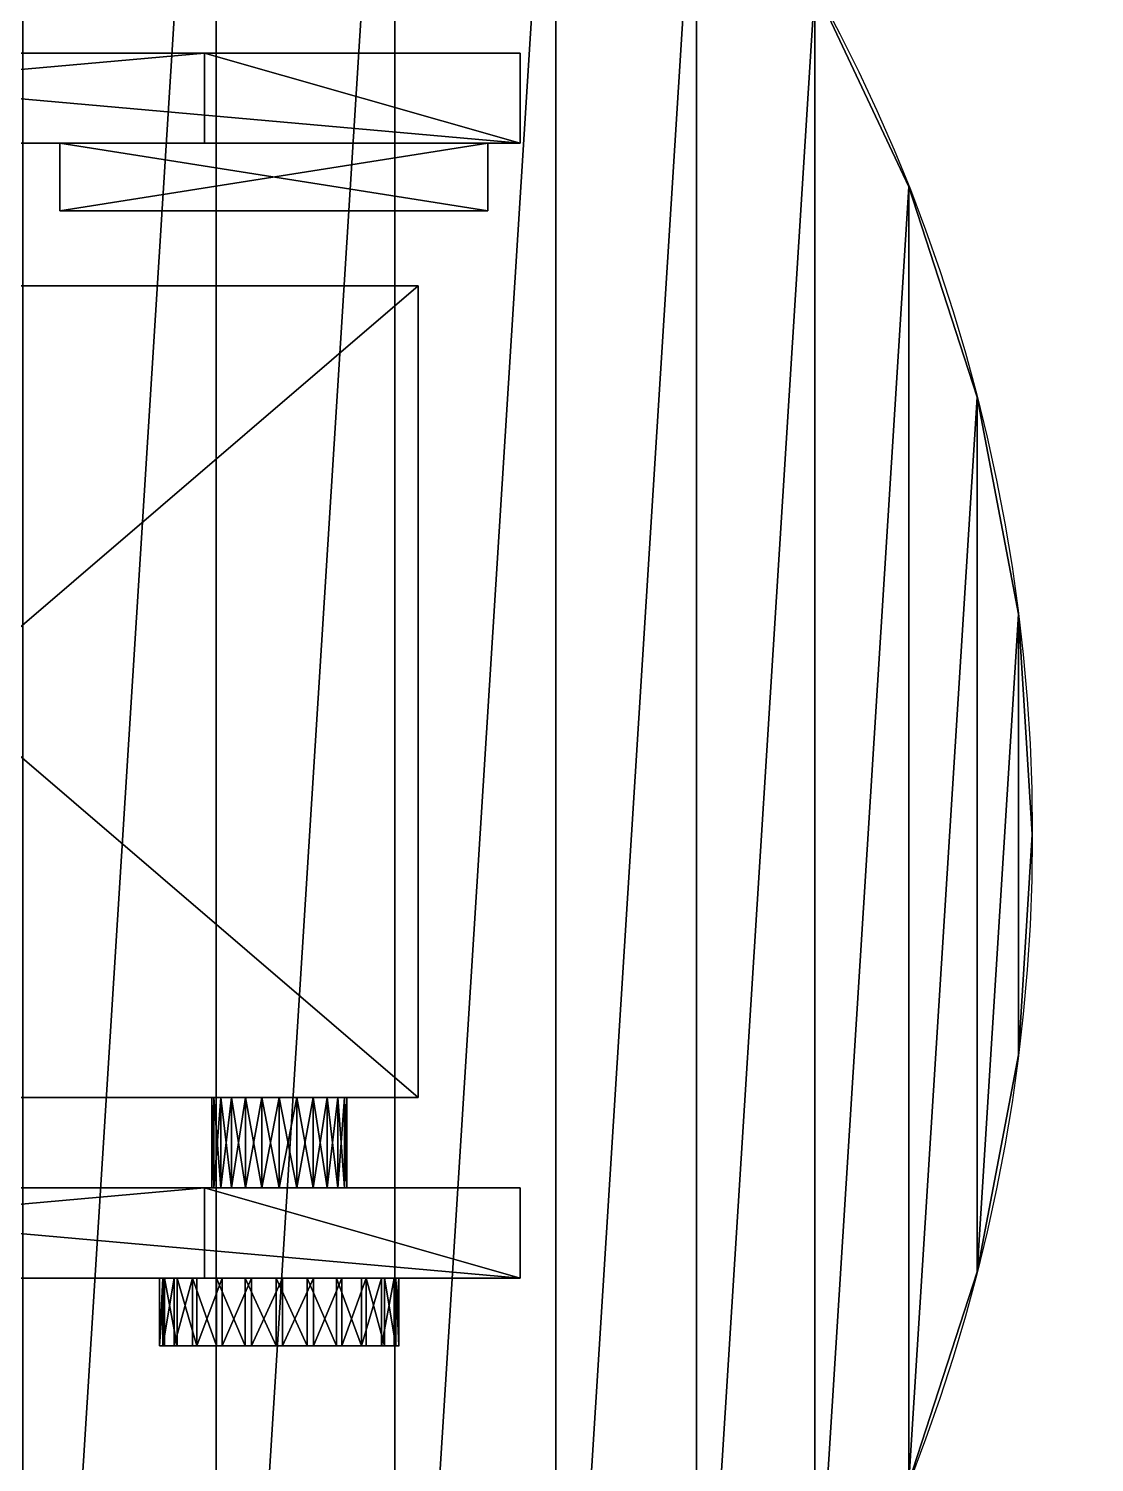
# Model space of a CAD drawing. Extents: x -501 to 185, y -140 to 506.
# Drawn here: x -231.7 to -184.4, y 54.1 to 117.7 of the extents above; entities that cross this region are included whole.
import ezdxf

# ---------------------------------------------------------------- set-up
doc = ezdxf.new("R2010")
doc.units = 0
doc.layers.get('0').update_dxf_attribs({"color": 13, "linetype": 'CONTINUOUS'})

# ---------------------------------------------------------------- blocks, each defined once
blk = doc.blocks.new('GROUP_15')
mesh = blk.add_polyface()
corners = [(395, 0, 5), (0, 289, 5), (0, 0, 5), (395, 289, 5)]
mesh.append_faces([[corners[k] for k in face] for face in [(0, 1, 2), (1, 0, 3)]], dxfattribs={"vtx0": -1})
mesh = blk.add_polyface()
corners = [(395, 289), (0, 0), (0, 289), (395, 0)]
mesh.append_faces([[corners[k] for k in face] for face in [(0, 1, 2), (1, 0, 3)]], dxfattribs={"vtx0": -1})
blk = doc.blocks.new('GROUP_17')
for p, q in [((150.523, 106.56), (150.523, 106.56, 2)), ((153.549, 97.244), (153.549, 97.244, 2)), ((155.385, 87.622), (155.385, 87.622, 2)), ((156, 77.846), (156, 77.846, 2)), ((155.385, 68.07), (155.385, 68.07, 2)), ((153.549, 58.448), (153.549, 58.448, 2))]:
    blk.add_line(p, q)
for centre in [(78, 77.846), (78, 77.846, 2)]:
    blk.add_circle(centre, 78)
mesh = blk.add_polyface()
corners = [(0.615, 68.07, 2), (0.615, 87.622, 2), (0, 77.846, 2), (2.451, 97.244, 2), (2.451, 58.448, 2), (5.477, 106.56, 2), (5.477, 49.132, 2), (9.648, 115.423, 2), (9.648, 40.269, 2), (14.897, 123.693, 2), (14.897, 31.999, 2), (21.14, 131.241, 2), (21.14, 24.451, 2), (28.281, 137.946, 2), (28.281, 17.746, 2), (36.206, 143.704, 2), (36.206, 11.989, 2), (44.789, 148.423, 2), (44.789, 7.27, 2), (53.897, 152.028, 2), (53.897, 3.664, 2), (63.384, 154.464, 2), (63.384, 1.228, 2), (73.102, 155.692, 2), (73.102, 0, 2), (82.898, 155.692, 2), (82.898, 0, 2), (92.616, 154.464, 2), (92.616, 1.228, 2), (102.103, 152.028, 2), (102.103, 3.664, 2), (111.211, 148.423, 2), (111.211, 7.27, 2), (119.794, 143.704, 2), (119.794, 11.989, 2), (127.719, 137.946, 2), (127.719, 17.746, 2), (134.86, 131.241, 2), (134.86, 24.451, 2), (141.103, 123.693, 2), (141.103, 31.999, 2), (146.352, 115.423, 2), (146.352, 40.269, 2), (150.523, 106.56, 2), (150.523, 49.132, 2), (153.549, 97.244, 2), (153.549, 58.448, 2), (155.385, 87.622, 2), (155.385, 68.07, 2), (156, 77.846, 2)]
mesh.append_faces([[corners[k] for k in face] for face in [(0, 1, 2), (47, 48, 49)]], dxfattribs={"vtx0": -1})
mesh.append_faces([[corners[k] for k in face] for face in [(1, 0, 3), (3, 4, 5), (5, 6, 7), (7, 8, 9), (9, 10, 11), (11, 12, 13), (13, 14, 15), (15, 16, 17), (17, 18, 19), (19, 20, 21), (21, 22, 23), (23, 24, 25), (25, 26, 27), (27, 28, 29), (29, 30, 31), (31, 32, 33), (33, 34, 35), (35, 36, 37), (37, 38, 39), (39, 40, 41), (41, 42, 43), (43, 44, 45), (45, 46, 47)]], dxfattribs={"vtx0": -1, "vtx1": -1})
mesh.append_faces([[corners[k] for k in face] for face in [(3, 0, 4), (5, 4, 6), (7, 6, 8), (9, 8, 10), (11, 10, 12), (13, 12, 14), (15, 14, 16), (17, 16, 18), (19, 18, 20), (21, 20, 22), (23, 22, 24), (25, 24, 26), (27, 26, 28), (29, 28, 30), (31, 30, 32), (33, 32, 34), (35, 34, 36), (37, 36, 38), (39, 38, 40), (41, 40, 42), (43, 42, 44), (45, 44, 46), (47, 46, 48)]], dxfattribs={"vtx0": -1, "vtx2": -1})
mesh = blk.add_polyface()
corners = [(0.615, 87.622), (0.615, 68.07), (0, 77.846), (2.451, 97.244), (2.451, 58.448), (5.477, 106.56), (5.477, 49.132), (9.648, 115.423), (9.648, 40.269), (14.897, 123.693), (14.897, 31.999), (21.14, 131.241), (21.14, 24.451), (28.281, 137.946), (28.281, 17.746), (36.206, 143.704), (36.206, 11.989), (44.789, 148.423), (44.789, 7.27), (53.897, 152.028), (53.897, 3.664), (63.384, 154.464), (63.384, 1.228), (73.102, 155.692), (73.102, 0), (82.898, 155.692), (82.898, 0), (92.616, 154.464), (92.616, 1.228), (102.103, 152.028), (102.103, 3.664), (111.211, 148.423), (111.211, 7.27), (119.794, 143.704), (119.794, 11.989), (127.719, 137.946), (127.719, 17.746), (134.86, 131.241), (134.86, 24.451), (141.103, 123.693), (141.103, 31.999), (146.352, 115.423), (146.352, 40.269), (150.523, 106.56), (150.523, 49.132), (153.549, 97.244), (153.549, 58.448), (155.385, 87.622), (155.385, 68.07), (156, 77.846)]
mesh.append_faces([[corners[k] for k in face] for face in [(0, 1, 2), (48, 47, 49)]], dxfattribs={"vtx0": -1})
mesh.append_faces([[corners[k] for k in face] for face in [(1, 3, 4), (4, 5, 6), (6, 7, 8), (8, 9, 10), (10, 11, 12), (12, 13, 14), (14, 15, 16), (16, 17, 18), (18, 19, 20), (20, 21, 22), (22, 23, 24), (24, 25, 26), (26, 27, 28), (28, 29, 30), (30, 31, 32), (32, 33, 34), (34, 35, 36), (36, 37, 38), (38, 39, 40), (40, 41, 42), (42, 43, 44), (44, 45, 46), (46, 47, 48)]], dxfattribs={"vtx0": -1, "vtx1": -1})
mesh.append_faces([[corners[k] for k in face] for face in [(1, 0, 3), (4, 3, 5), (6, 5, 7), (8, 7, 9), (10, 9, 11), (12, 11, 13), (14, 13, 15), (16, 15, 17), (18, 17, 19), (20, 19, 21), (22, 21, 23), (24, 23, 25), (26, 25, 27), (28, 27, 29), (30, 29, 31), (32, 31, 33), (34, 33, 35), (36, 35, 37), (38, 37, 39), (40, 39, 41), (42, 41, 43), (44, 43, 45), (46, 45, 47)]], dxfattribs={"vtx0": -1, "vtx2": -1})
mesh = blk.add_polyface()
corners = [(146.352, 115.423), (150.523, 106.56, 2), (150.523, 106.56), (146.352, 115.423, 2)]
mesh.append_faces([[corners[k] for k in face] for face in [(0, 1, 2), (1, 0, 3)]], dxfattribs={"vtx0": -1})
mesh = blk.add_polyface()
corners = [(150.523, 106.56), (153.549, 97.244, 2), (153.549, 97.244), (150.523, 106.56, 2)]
mesh.append_faces([[corners[k] for k in face] for face in [(0, 1, 2), (1, 0, 3)]], dxfattribs={"vtx0": -1})
mesh = blk.add_polyface()
corners = [(153.549, 97.244), (155.385, 87.622, 2), (155.385, 87.622), (153.549, 97.244, 2)]
mesh.append_faces([[corners[k] for k in face] for face in [(0, 1, 2), (1, 0, 3)]], dxfattribs={"vtx0": -1})
mesh = blk.add_polyface()
corners = [(155.385, 87.622), (156, 77.846, 2), (156, 77.846), (155.385, 87.622, 2)]
mesh.append_faces([[corners[k] for k in face] for face in [(0, 1, 2), (1, 0, 3)]], dxfattribs={"vtx0": -1})
mesh = blk.add_polyface()
corners = [(156, 77.846), (155.385, 68.07, 2), (155.385, 68.07), (156, 77.846, 2)]
mesh.append_faces([[corners[k] for k in face] for face in [(0, 1, 2), (1, 0, 3)]], dxfattribs={"vtx0": -1})
mesh = blk.add_polyface()
corners = [(155.385, 68.07), (153.549, 58.448, 2), (153.549, 58.448), (155.385, 68.07, 2)]
mesh.append_faces([[corners[k] for k in face] for face in [(0, 1, 2), (1, 0, 3)]], dxfattribs={"vtx0": -1})
mesh = blk.add_polyface()
corners = [(153.549, 58.448), (150.523, 49.132, 2), (150.523, 49.132), (153.549, 58.448, 2)]
mesh.append_faces([[corners[k] for k in face] for face in [(0, 1, 2), (1, 0, 3)]], dxfattribs={"vtx0": -1})
blk = doc.blocks.new('DIFFERENCE')
for p, q in [((150.523, 106.56), (150.523, 106.56, 2)), ((153.549, 97.244), (153.549, 97.244, 2)), ((155.385, 87.622), (155.385, 87.622, 2)), ((156, 77.846), (156, 77.846, 2)), ((155.385, 68.07), (155.385, 68.07, 2)), ((153.549, 58.448), (153.549, 58.448, 2))]:
    blk.add_line(p, q)
for centre in [(78, 77.846), (78, 77.846, 2)]:
    blk.add_circle(centre, 78)
mesh = blk.add_polyface()
corners = [(0.615, 87.622), (0.615, 68.07), (0, 77.846), (2.451, 97.244), (2.451, 58.448), (5.477, 106.56), (5.477, 49.132), (9.648, 115.423), (9.648, 40.269), (14.897, 123.693), (14.897, 31.999), (21.14, 131.241), (21.14, 24.451), (28.281, 137.946), (28.281, 17.746), (36.206, 143.704), (36.206, 11.989), (44.789, 148.423), (44.789, 7.27), (53.897, 152.028), (53.897, 3.664), (63.384, 154.464), (63.384, 1.228), (65, 77.846), (73.102, 155.692), (65.443, 81.211), (66.742, 84.346), (68.808, 87.038), (71.5, 89.104), (74.635, 90.403), (82.898, 155.692), (78, 90.846), (81.365, 90.403), (84.5, 89.104), (92.616, 154.464), (87.192, 87.038), (89.258, 84.346), (90.557, 81.211), (91, 77.846), (73.102, 0), (65.443, 74.481), (66.742, 71.346), (68.808, 68.654), (71.5, 66.588), (74.635, 65.289), (82.898, 0), (78, 64.846), (81.365, 65.289), (84.5, 66.588), (92.616, 1.228), (87.192, 68.654), (89.258, 71.346), (90.557, 74.481), (102.103, 152.028), (102.103, 3.664), (111.211, 148.423), (111.211, 7.27), (119.794, 143.704), (119.794, 11.989), (127.719, 137.946), (127.719, 17.746), (134.86, 131.241), (134.86, 24.451), (141.103, 123.693), (141.103, 31.999), (146.352, 115.423), (146.352, 40.269), (150.523, 106.56), (150.523, 49.132), (153.549, 97.244), (153.549, 58.448), (155.385, 87.622), (155.385, 68.07), (156, 77.846)]
mesh.append_faces([[corners[k] for k in face] for face in [(0, 1, 2), (72, 71, 73)]], dxfattribs={"vtx0": -1})
mesh.append_faces([[corners[k] for k in face] for face in [(1, 3, 4), (4, 5, 6), (6, 7, 8), (8, 9, 10), (10, 11, 12), (12, 13, 14), (14, 15, 16), (16, 17, 18), (18, 19, 20), (20, 21, 22), (23, 24, 25), (25, 24, 26), (26, 24, 27), (27, 24, 28), (28, 24, 29), (29, 30, 31), (31, 30, 32), (32, 30, 33), (33, 34, 35), (35, 34, 36), (36, 34, 37), (37, 34, 38), (39, 44, 45), (45, 48, 49), (49, 53, 54), (54, 55, 56), (56, 57, 58), (58, 59, 60), (60, 61, 62), (62, 63, 64), (64, 65, 66), (66, 67, 68), (68, 69, 70), (70, 71, 72)]], dxfattribs={"vtx0": -1, "vtx1": -1})
mesh.append_faces([[corners[k] for k in face] for face in [(22, 21, 23), (49, 38, 34)]], dxfattribs={"vtx0": -1, "vtx1": -1, "vtx2": -1})
mesh.append_faces([[corners[k] for k in face] for face in [(1, 0, 3), (4, 3, 5), (6, 5, 7), (8, 7, 9), (10, 9, 11), (12, 11, 13), (14, 13, 15), (16, 15, 17), (18, 17, 19), (20, 19, 21), (23, 21, 24), (29, 24, 30), (33, 30, 34), (23, 39, 22), (39, 23, 40), (39, 40, 41), (39, 41, 42), (39, 42, 43), (39, 43, 44), (45, 44, 46), (45, 46, 47), (45, 47, 48), (49, 48, 50), (49, 50, 51), (49, 51, 52), (49, 52, 38), (49, 34, 53), (54, 53, 55), (56, 55, 57), (58, 57, 59), (60, 59, 61), (62, 61, 63), (64, 63, 65), (66, 65, 67), (68, 67, 69), (70, 69, 71)]], dxfattribs={"vtx0": -1, "vtx2": -1})
mesh = blk.add_polyface()
corners = [(73.102, 0, 2), (65, 77.846, 2), (63.384, 1.228, 2), (65.443, 74.481, 2), (66.742, 71.346, 2), (68.808, 68.654, 2), (71.5, 66.588, 2), (74.635, 65.289, 2), (82.898, 0, 2), (78, 64.846, 2), (81.365, 65.289, 2), (84.5, 66.588, 2), (92.616, 1.228, 2), (87.192, 68.654, 2), (89.258, 71.346, 2), (90.557, 74.481, 2), (91, 77.846, 2), (92.616, 154.464, 2), (102.103, 152.028, 2), (102.103, 3.664, 2), (111.211, 148.423, 2), (111.211, 7.27, 2), (119.794, 143.704, 2), (119.794, 11.989, 2), (127.719, 137.946, 2), (127.719, 17.746, 2), (134.86, 131.241, 2), (134.86, 24.451, 2), (141.103, 123.693, 2), (141.103, 31.999, 2), (146.352, 115.423, 2), (146.352, 40.269, 2), (150.523, 106.56, 2), (150.523, 49.132, 2), (153.549, 97.244, 2), (153.549, 58.448, 2), (155.385, 87.622, 2), (155.385, 68.07, 2), (156, 77.846, 2), (0.615, 68.07, 2), (0.615, 87.622, 2), (0, 77.846, 2), (2.451, 97.244, 2), (2.451, 58.448, 2), (5.477, 106.56, 2), (5.477, 49.132, 2), (9.648, 115.423, 2), (9.648, 40.269, 2), (14.897, 123.693, 2), (14.897, 31.999, 2), (21.14, 131.241, 2), (21.14, 24.451, 2), (28.281, 137.946, 2), (28.281, 17.746, 2), (36.206, 143.704, 2), (36.206, 11.989, 2), (44.789, 148.423, 2), (44.789, 7.27, 2), (53.897, 152.028, 2), (53.897, 3.664, 2), (63.384, 154.464, 2), (73.102, 155.692, 2), (65.443, 81.211, 2), (66.742, 84.346, 2), (68.808, 87.038, 2), (71.5, 89.104, 2), (74.635, 90.403, 2), (82.898, 155.692, 2), (78, 90.846, 2), (81.365, 90.403, 2), (84.5, 89.104, 2), (87.192, 87.038, 2), (89.258, 84.346, 2), (90.557, 81.211, 2)]
mesh.append_faces([[corners[k] for k in face] for face in [(36, 37, 38), (39, 40, 41)]], dxfattribs={"vtx0": -1})
mesh.append_faces([[corners[k] for k in face] for face in [(0, 1, 2), (1, 0, 3), (3, 0, 4), (4, 0, 5), (5, 0, 6), (6, 0, 7), (7, 8, 9), (9, 8, 10), (10, 8, 11), (11, 12, 13), (13, 12, 14), (14, 12, 15), (15, 12, 16), (17, 12, 18), (18, 19, 20), (20, 21, 22), (22, 23, 24), (24, 25, 26), (26, 27, 28), (28, 29, 30), (30, 31, 32), (32, 33, 34), (34, 35, 36), (40, 39, 42), (42, 43, 44), (44, 45, 46), (46, 47, 48), (48, 49, 50), (50, 51, 52), (52, 53, 54), (54, 55, 56), (56, 57, 58), (58, 59, 60), (60, 1, 61), (61, 66, 67), (67, 70, 17)]], dxfattribs={"vtx0": -1, "vtx1": -1})
mesh.append_faces([[corners[k] for k in face] for face in [(16, 12, 17), (60, 2, 1)]], dxfattribs={"vtx0": -1, "vtx1": -1, "vtx2": -1})
mesh.append_faces([[corners[k] for k in face] for face in [(7, 0, 8), (11, 8, 12), (18, 12, 19), (20, 19, 21), (22, 21, 23), (24, 23, 25), (26, 25, 27), (28, 27, 29), (30, 29, 31), (32, 31, 33), (34, 33, 35), (36, 35, 37), (42, 39, 43), (44, 43, 45), (46, 45, 47), (48, 47, 49), (50, 49, 51), (52, 51, 53), (54, 53, 55), (56, 55, 57), (58, 57, 59), (60, 59, 2), (61, 1, 62), (61, 62, 63), (61, 63, 64), (61, 64, 65), (61, 65, 66), (67, 66, 68), (67, 68, 69), (67, 69, 70), (17, 70, 71), (17, 71, 72), (17, 72, 73), (17, 73, 16)]], dxfattribs={"vtx0": -1, "vtx2": -1})
mesh = blk.add_polyface()
corners = [(146.352, 115.423), (150.523, 106.56, 2), (150.523, 106.56), (146.352, 115.423, 2)]
mesh.append_faces([[corners[k] for k in face] for face in [(0, 1, 2), (1, 0, 3)]], dxfattribs={"vtx0": -1})
mesh = blk.add_polyface()
corners = [(150.523, 106.56), (153.549, 97.244, 2), (153.549, 97.244), (150.523, 106.56, 2)]
mesh.append_faces([[corners[k] for k in face] for face in [(0, 1, 2), (1, 0, 3)]], dxfattribs={"vtx0": -1})
mesh = blk.add_polyface()
corners = [(153.549, 97.244), (155.385, 87.622, 2), (155.385, 87.622), (153.549, 97.244, 2)]
mesh.append_faces([[corners[k] for k in face] for face in [(0, 1, 2), (1, 0, 3)]], dxfattribs={"vtx0": -1})
mesh = blk.add_polyface()
corners = [(155.385, 87.622), (156, 77.846, 2), (156, 77.846), (155.385, 87.622, 2)]
mesh.append_faces([[corners[k] for k in face] for face in [(0, 1, 2), (1, 0, 3)]], dxfattribs={"vtx0": -1})
mesh = blk.add_polyface()
corners = [(156, 77.846), (155.385, 68.07, 2), (155.385, 68.07), (156, 77.846, 2)]
mesh.append_faces([[corners[k] for k in face] for face in [(0, 1, 2), (1, 0, 3)]], dxfattribs={"vtx0": -1})
mesh = blk.add_polyface()
corners = [(155.385, 68.07), (153.549, 58.448, 2), (153.549, 58.448), (155.385, 68.07, 2)]
mesh.append_faces([[corners[k] for k in face] for face in [(0, 1, 2), (1, 0, 3)]], dxfattribs={"vtx0": -1})
mesh = blk.add_polyface()
corners = [(153.549, 58.448), (150.523, 49.132, 2), (150.523, 49.132), (153.549, 58.448, 2)]
mesh.append_faces([[corners[k] for k in face] for face in [(0, 1, 2), (1, 0, 3)]], dxfattribs={"vtx0": -1})
blk = doc.blocks.new('GROUP_21')
for p, q in [((0, 3, 5.166), (0, 0, 5.166)), ((0.144, 3, 6.545), (0.144, 0, 6.545)), ((0.218, 3, 3.796), (0.218, 0, 3.796)), ((0.639, 3, 7.84), (0.639, 0, 7.84)), ((0.783, 3, 2.53), (0.783, 0, 2.53)), ((1.453, 3, 8.962), (1.453, 0, 8.962)), ((1.657, 3, 1.453), (1.657, 0, 1.453)), ((2.53, 3, 9.836), (2.53, 0, 9.836)), ((2.779, 3, 0.639), (2.779, 0, 0.639)), ((3.796, 3, 10.401), (3.796, 0, 10.401)), ((4.074, 3, 0.144), (4.074, 0, 0.144)), ((5.166, 3, 10.619), (5.166, 0, 10.619)), ((5.453, 3), (5.453, 0)), ((6.545, 3, 10.475), (6.545, 0, 10.475)), ((6.822, 3, 0.218), (6.822, 0, 0.218)), ((7.84, 3, 9.979), (7.84, 0, 9.979)), ((8.089, 3, 0.783), (8.089, 0, 0.783)), ((8.962, 3, 9.165), (8.962, 0, 9.165)), ((9.165, 3, 1.657), (9.165, 0, 1.657)), ((9.836, 3, 8.089), (9.836, 0, 8.089)), ((9.979, 3, 2.779), (9.979, 0, 2.779)), ((10.401, 3, 6.822), (10.401, 0, 6.822)), ((10.475, 3, 4.074), (10.475, 0, 4.074)), ((10.619, 3, 5.453), (10.619, 0, 5.453))]:
    blk.add_line(p, q)
at = {"extrusion": (2.03254e-17, 1, -7.5058e-16)}
blk.add_circle((-5.309, 5.309, 3), 5.311, dxfattribs=at)
at = {"extrusion": (3.43715e-16, 1, -1.18122e-15)}
blk.add_circle((-5.309, 5.309), 5.311, dxfattribs=at)
mesh = blk.add_polyface()
corners = [(4.074, 3, 0.144), (6.822, 3, 0.218), (5.453, 3), (2.779, 3, 0.639), (8.089, 3, 0.783), (1.657, 3, 1.453), (9.165, 3, 1.657), (0.783, 3, 2.53), (9.979, 3, 2.779), (0.218, 3, 3.796), (10.475, 3, 4.074), (0, 3, 5.166), (10.619, 3, 5.453), (0.144, 3, 6.545), (10.401, 3, 6.822), (0.639, 3, 7.84), (9.836, 3, 8.089), (1.453, 3, 8.962), (8.962, 3, 9.165), (2.53, 3, 9.836), (7.84, 3, 9.979), (3.796, 3, 10.401), (6.545, 3, 10.475), (5.166, 3, 10.619)]
mesh.append_faces([[corners[k] for k in face] for face in [(0, 1, 2), (22, 21, 23)]], dxfattribs={"vtx0": -1})
mesh.append_faces([[corners[k] for k in face] for face in [(1, 3, 4), (4, 5, 6), (6, 7, 8), (8, 9, 10), (10, 11, 12), (12, 13, 14), (14, 15, 16), (16, 17, 18), (18, 19, 20), (20, 21, 22)]], dxfattribs={"vtx0": -1, "vtx1": -1})
mesh.append_faces([[corners[k] for k in face] for face in [(1, 0, 3), (4, 3, 5), (6, 5, 7), (8, 7, 9), (10, 9, 11), (12, 11, 13), (14, 13, 15), (16, 15, 17), (18, 17, 19), (20, 19, 21)]], dxfattribs={"vtx0": -1, "vtx2": -1})
mesh = blk.add_polyface()
corners = [(0, 0, 5.166), (0.218, 3, 3.796), (0.218, 0, 3.796), (0, 3, 5.166)]
mesh.append_faces([[corners[k] for k in face] for face in [(0, 1, 2), (1, 0, 3)]], dxfattribs={"vtx0": -1})
mesh = blk.add_polyface()
corners = [(0.144, 3, 6.545), (0, 0, 5.166), (0.144, 0, 6.545), (0, 3, 5.166)]
mesh.append_faces([[corners[k] for k in face] for face in [(0, 1, 2), (1, 0, 3)]], dxfattribs={"vtx0": -1})
mesh = blk.add_polyface()
corners = [(0.639, 3, 7.84), (0.144, 0, 6.545), (0.639, 0, 7.84), (0.144, 3, 6.545)]
mesh.append_faces([[corners[k] for k in face] for face in [(0, 1, 2), (1, 0, 3)]], dxfattribs={"vtx0": -1})
mesh = blk.add_polyface()
corners = [(0.218, 3, 3.796), (0.783, 0, 2.53), (0.218, 0, 3.796), (0.783, 3, 2.53)]
mesh.append_faces([[corners[k] for k in face] for face in [(0, 1, 2), (1, 0, 3)]], dxfattribs={"vtx0": -1})
mesh = blk.add_polyface()
corners = [(1.453, 3, 8.962), (0.639, 0, 7.84), (1.453, 0, 8.962), (0.639, 3, 7.84)]
mesh.append_faces([[corners[k] for k in face] for face in [(0, 1, 2), (1, 0, 3)]], dxfattribs={"vtx0": -1})
mesh = blk.add_polyface()
corners = [(0.783, 3, 2.53), (1.657, 0, 1.453), (0.783, 0, 2.53), (1.657, 3, 1.453)]
mesh.append_faces([[corners[k] for k in face] for face in [(0, 1, 2), (1, 0, 3)]], dxfattribs={"vtx0": -1})
mesh = blk.add_polyface()
corners = [(2.53, 0, 9.836), (1.453, 3, 8.962), (1.453, 0, 8.962), (2.53, 3, 9.836)]
mesh.append_faces([[corners[k] for k in face] for face in [(0, 1, 2), (1, 0, 3)]], dxfattribs={"vtx0": -1})
mesh = blk.add_polyface()
corners = [(2.779, 3, 0.639), (1.657, 0, 1.453), (1.657, 3, 1.453), (2.779, 0, 0.639)]
mesh.append_faces([[corners[k] for k in face] for face in [(0, 1, 2), (1, 0, 3)]], dxfattribs={"vtx0": -1})
mesh = blk.add_polyface()
corners = [(3.796, 0, 10.401), (2.53, 3, 9.836), (2.53, 0, 9.836), (3.796, 3, 10.401)]
mesh.append_faces([[corners[k] for k in face] for face in [(0, 1, 2), (1, 0, 3)]], dxfattribs={"vtx0": -1})
mesh = blk.add_polyface()
corners = [(4.074, 3, 0.144), (2.779, 0, 0.639), (2.779, 3, 0.639), (4.074, 0, 0.144)]
mesh.append_faces([[corners[k] for k in face] for face in [(0, 1, 2), (1, 0, 3)]], dxfattribs={"vtx0": -1})
mesh = blk.add_polyface()
corners = [(5.166, 0, 10.619), (3.796, 3, 10.401), (3.796, 0, 10.401), (5.166, 3, 10.619)]
mesh.append_faces([[corners[k] for k in face] for face in [(0, 1, 2), (1, 0, 3)]], dxfattribs={"vtx0": -1})
mesh = blk.add_polyface()
corners = [(5.453, 3), (4.074, 0, 0.144), (4.074, 3, 0.144), (5.453, 0)]
mesh.append_faces([[corners[k] for k in face] for face in [(0, 1, 2), (1, 0, 3)]], dxfattribs={"vtx0": -1})
mesh = blk.add_polyface()
corners = [(6.545, 0, 10.475), (5.166, 3, 10.619), (5.166, 0, 10.619), (6.545, 3, 10.475)]
mesh.append_faces([[corners[k] for k in face] for face in [(0, 1, 2), (1, 0, 3)]], dxfattribs={"vtx0": -1})
mesh = blk.add_polyface()
corners = [(6.822, 3, 0.218), (5.453, 0), (5.453, 3), (6.822, 0, 0.218)]
mesh.append_faces([[corners[k] for k in face] for face in [(0, 1, 2), (1, 0, 3)]], dxfattribs={"vtx0": -1})
mesh = blk.add_polyface()
corners = [(7.84, 0, 9.979), (6.545, 3, 10.475), (6.545, 0, 10.475), (7.84, 3, 9.979)]
mesh.append_faces([[corners[k] for k in face] for face in [(0, 1, 2), (1, 0, 3)]], dxfattribs={"vtx0": -1})
mesh = blk.add_polyface()
corners = [(8.089, 3, 0.783), (6.822, 0, 0.218), (6.822, 3, 0.218), (8.089, 0, 0.783)]
mesh.append_faces([[corners[k] for k in face] for face in [(0, 1, 2), (1, 0, 3)]], dxfattribs={"vtx0": -1})
mesh = blk.add_polyface()
corners = [(8.962, 0, 9.165), (7.84, 3, 9.979), (7.84, 0, 9.979), (8.962, 3, 9.165)]
mesh.append_faces([[corners[k] for k in face] for face in [(0, 1, 2), (1, 0, 3)]], dxfattribs={"vtx0": -1})
mesh = blk.add_polyface()
corners = [(9.165, 3, 1.657), (8.089, 0, 0.783), (8.089, 3, 0.783), (9.165, 0, 1.657)]
mesh.append_faces([[corners[k] for k in face] for face in [(0, 1, 2), (1, 0, 3)]], dxfattribs={"vtx0": -1})
mesh = blk.add_polyface()
corners = [(9.836, 3, 8.089), (8.962, 0, 9.165), (9.836, 0, 8.089), (8.962, 3, 9.165)]
mesh.append_faces([[corners[k] for k in face] for face in [(0, 1, 2), (1, 0, 3)]], dxfattribs={"vtx0": -1})
mesh = blk.add_polyface()
corners = [(9.165, 3, 1.657), (9.979, 0, 2.779), (9.165, 0, 1.657), (9.979, 3, 2.779)]
mesh.append_faces([[corners[k] for k in face] for face in [(0, 1, 2), (1, 0, 3)]], dxfattribs={"vtx0": -1})
mesh = blk.add_polyface()
corners = [(10.401, 3, 6.822), (9.836, 0, 8.089), (10.401, 0, 6.822), (9.836, 3, 8.089)]
mesh.append_faces([[corners[k] for k in face] for face in [(0, 1, 2), (1, 0, 3)]], dxfattribs={"vtx0": -1})
mesh = blk.add_polyface()
corners = [(9.979, 3, 2.779), (10.475, 0, 4.074), (9.979, 0, 2.779), (10.475, 3, 4.074)]
mesh.append_faces([[corners[k] for k in face] for face in [(0, 1, 2), (1, 0, 3)]], dxfattribs={"vtx0": -1})
mesh = blk.add_polyface()
corners = [(10.619, 3, 5.453), (10.401, 0, 6.822), (10.619, 0, 5.453), (10.401, 3, 6.822)]
mesh.append_faces([[corners[k] for k in face] for face in [(0, 1, 2), (1, 0, 3)]], dxfattribs={"vtx0": -1})
mesh = blk.add_polyface()
corners = [(10.475, 3, 4.074), (10.619, 0, 5.453), (10.475, 0, 4.074), (10.619, 3, 5.453)]
mesh.append_faces([[corners[k] for k in face] for face in [(0, 1, 2), (1, 0, 3)]], dxfattribs={"vtx0": -1})
mesh = blk.add_polyface()
corners = [(6.822, 0, 0.218), (4.074, 0, 0.144), (5.453, 0), (2.779, 0, 0.639), (8.089, 0, 0.783), (1.657, 0, 1.453), (9.165, 0, 1.657), (0.783, 0, 2.53), (9.979, 0, 2.779), (0.218, 0, 3.796), (10.475, 0, 4.074), (0, 0, 5.166), (10.619, 0, 5.453), (0.144, 0, 6.545), (10.401, 0, 6.822), (0.639, 0, 7.84), (9.836, 0, 8.089), (1.453, 0, 8.962), (8.962, 0, 9.165), (2.53, 0, 9.836), (7.84, 0, 9.979), (3.796, 0, 10.401), (6.545, 0, 10.475), (5.166, 0, 10.619)]
mesh.append_faces([[corners[k] for k in face] for face in [(0, 1, 2), (21, 22, 23)]], dxfattribs={"vtx0": -1})
mesh.append_faces([[corners[k] for k in face] for face in [(1, 0, 3), (3, 4, 5), (5, 6, 7), (7, 8, 9), (9, 10, 11), (11, 12, 13), (13, 14, 15), (15, 16, 17), (17, 18, 19), (19, 20, 21)]], dxfattribs={"vtx0": -1, "vtx1": -1})
mesh.append_faces([[corners[k] for k in face] for face in [(3, 0, 4), (5, 4, 6), (7, 6, 8), (9, 8, 10), (11, 10, 12), (13, 12, 14), (15, 14, 16), (17, 16, 18), (19, 18, 20), (21, 20, 22)]], dxfattribs={"vtx0": -1, "vtx2": -1})
blk = doc.blocks.new('GROUP_22')
for p, q in [((0, 3), (0, 0)), ((19, 3), (0, 3)), ((0, 3, 23), (0, 0, 23)), ((19, 3, 23), (0, 3, 23)), ((0, 3), (0, 3, 23)), ((19, 0), (19, 3)), ((19, 0, 23), (19, 3, 23)), ((19, 3), (19, 3, 23)), ((0, 0), (19, 0)), ((0, 0, 23), (19, 0, 23)), ((0, 0), (0, 0, 23)), ((19, 0), (19, 0, 23))]:
    blk.add_line(p, q)
mesh = blk.add_polyface()
corners = [(19, 3), (0, 0), (0, 3), (19, 0)]
mesh.append_faces([[corners[k] for k in face] for face in [(0, 1, 2), (1, 0, 3)]], dxfattribs={"vtx0": -1})
mesh = blk.add_polyface()
corners = [(19, 0, 23), (0, 3, 23), (0, 0, 23), (19, 3, 23)]
mesh.append_faces([[corners[k] for k in face] for face in [(0, 1, 2), (1, 0, 3)]], dxfattribs={"vtx0": -1})
mesh = blk.add_polyface()
corners = [(0, 3, 23), (0, 0), (0, 0, 23), (0, 3)]
mesh.append_faces([[corners[k] for k in face] for face in [(0, 1, 2), (1, 0, 3)]], dxfattribs={"vtx0": -1})
mesh = blk.add_polyface()
corners = [(0, 3, 23), (19, 3), (0, 3), (19, 3, 23)]
mesh.append_faces([[corners[k] for k in face] for face in [(0, 1, 2), (1, 0, 3)]], dxfattribs={"vtx0": -1})
mesh = blk.add_polyface()
corners = [(19, 3), (19, 0, 23), (19, 0), (19, 3, 23)]
mesh.append_faces([[corners[k] for k in face] for face in [(0, 1, 2), (1, 0, 3)]], dxfattribs={"vtx0": -1})
mesh = blk.add_polyface()
corners = [(19, 0, 23), (0, 0), (19, 0), (0, 0, 23)]
mesh.append_faces([[corners[k] for k in face] for face in [(0, 1, 2), (1, 0, 3)]], dxfattribs={"vtx0": -1})
blk = doc.blocks.new('GROUP_27')
for p, q in [((0, 4), (0, 4, 16)), ((93, 4), (0, 4)), ((0, 4), (0, 0)), ((0, 4, 16), (0, 0, 16)), ((0, 4, 16), (93, 4, 16)), ((93, 4, 16), (93, 0, 16)), ((93, 4, 16), (93, 4)), ((93, 4), (93, 0)), ((93, 0), (0, 0)), ((0, 0), (0, 0, 16)), ((0, 0, 16), (93, 0, 16)), ((93, 0, 16), (93, 0))]:
    blk.add_line(p, q)
mesh = blk.add_polyface()
corners = [(0, 4, 16), (0, 0), (0, 0, 16), (0, 4)]
mesh.append_faces([[corners[k] for k in face] for face in [(0, 1, 2), (1, 0, 3)]], dxfattribs={"vtx0": -1})
mesh = blk.add_polyface()
corners = [(93, 0, 16), (0, 4, 16), (0, 0, 16), (93, 4, 16)]
mesh.append_faces([[corners[k] for k in face] for face in [(0, 1, 2), (1, 0, 3)]], dxfattribs={"vtx0": -1})
mesh = blk.add_polyface()
corners = [(0, 4, 16), (93, 4), (0, 4), (93, 4, 16)]
mesh.append_faces([[corners[k] for k in face] for face in [(0, 1, 2), (1, 0, 3)]], dxfattribs={"vtx0": -1})
mesh = blk.add_polyface()
corners = [(93, 4), (0, 0), (0, 4), (93, 0)]
mesh.append_faces([[corners[k] for k in face] for face in [(0, 1, 2), (1, 0, 3)]], dxfattribs={"vtx0": -1})
mesh = blk.add_polyface()
corners = [(93, 4), (93, 0, 16), (93, 0), (93, 4, 16)]
mesh.append_faces([[corners[k] for k in face] for face in [(0, 1, 2), (1, 0, 3)]], dxfattribs={"vtx0": -1})
mesh = blk.add_polyface()
corners = [(93, 0, 16), (0, 0), (93, 0), (0, 0, 16)]
mesh.append_faces([[corners[k] for k in face] for face in [(0, 1, 2), (1, 0, 3)]], dxfattribs={"vtx0": -1})
blk = doc.blocks.new('GROUP_26')
at = {"extrusion": (-0.693402, -2.71238e-16, 0.720551), "rotation": 90.00000000000001}
for p in [(-50.325, 7.994, -7.693), (0, 7.994, -7.693)]:
    blk.add_blockref('GROUP_27', p, dxfattribs=at)
blk = doc.blocks.new('GROUP_3')
for p, q in [((0, 22, -18), (42, 22, -18)), ((0, 22, 18), (42, 22, 18)), ((42, 22, -18), (42, 22, 18)), ((42, 22, -18), (42, 0, -18)), ((42, 22, 18), (42, 0, 18)), ((34.341, 13.411, 18), (34.341, 13.411, 22)), ((35.064, 13.711, 18), (35.064, 13.711, 22)), ((35.841, 13.813, 18), (35.841, 13.813, 22)), ((36.617, 13.711, 18), (36.617, 13.711, 22)), ((37.341, 13.411, 18), (37.341, 13.411, 22)), ((33.719, 12.934, 18), (33.719, 12.934, 22)), ((37.962, 12.934, 18), (37.962, 12.934, 22)), ((33.243, 12.313, 18), (33.243, 12.313, 22)), ((38.439, 12.313, 18), (38.439, 12.313, 22)), ((32.943, 11.59, 18), (32.943, 11.59, 22)), ((38.738, 11.59, 18), (38.738, 11.59, 22)), ((32.841, 10.813, 18), (32.841, 10.813, 22)), ((38.841, 10.813, 18), (38.841, 10.813, 22)), ((32.943, 10.037, 18), (32.943, 10.037, 22)), ((38.738, 10.037, 18), (38.738, 10.037, 22)), ((33.243, 9.313, 18), (33.243, 9.313, 22)), ((38.439, 9.313, 18), (38.439, 9.313, 22)), ((33.719, 8.692, 18), (33.719, 8.692, 22)), ((37.962, 8.692, 18), (37.962, 8.692, 22)), ((34.341, 8.215, 18), (34.341, 8.215, 22)), ((35.064, 7.915, 18), (35.064, 7.915, 22)), ((35.841, 7.813, 18), (35.841, 7.813, 22)), ((36.617, 7.915, 18), (36.617, 7.915, 22)), ((37.341, 8.215, 18), (37.341, 8.215, 22)), ((42, 0, -18), (0, 0, -18)), ((42, 0, 18), (0, 0, 18)), ((42, 0, -18), (42, 0, 18))]:
    blk.add_line(p, q)
at = {"extrusion": (-2.43287e-16, -9.07959e-16, -1)}
for centre in [(-35.841, 10.813, -18), (-35.841, 10.813, -22)]:
    blk.add_circle(centre, 3, dxfattribs=at)
mesh = blk.add_polyface()
corners = [(0, 22, 18), (42, 22, -18), (0, 22, -18), (42, 22, 18)]
mesh.append_faces([[corners[k] for k in face] for face in [(0, 1, 2), (1, 0, 3)]], dxfattribs={"vtx0": -1})
mesh = blk.add_polyface()
corners = [(42, 0, 18), (0, 22, 18), (0, 0, 18), (33.719, 8.692, 18), (33.243, 9.313, 18), (32.943, 10.037, 18), (32.841, 10.813, 18), (34.341, 8.215, 18), (35.064, 7.915, 18), (35.841, 7.813, 18), (36.617, 7.915, 18), (37.341, 8.215, 18), (37.962, 8.692, 18), (38.439, 9.313, 18), (38.738, 10.037, 18), (38.841, 10.813, 18), (33.719, 12.934, 18), (42, 22, 18), (33.243, 12.313, 18), (32.943, 11.59, 18), (34.341, 13.411, 18), (35.064, 13.711, 18), (35.841, 13.813, 18), (36.617, 13.711, 18), (37.341, 13.411, 18), (37.962, 12.934, 18), (38.439, 12.313, 18), (38.738, 11.59, 18)]
mesh.append_faces([[corners[k] for k in face] for face in [(0, 1, 2)]], dxfattribs={"vtx0": -1})
mesh.append_faces([[corners[k] for k in face] for face in [(3, 0, 7), (7, 0, 8), (8, 0, 9), (9, 0, 10), (10, 0, 11), (11, 0, 12), (12, 0, 13), (13, 0, 14), (14, 0, 15), (1, 16, 17), (16, 1, 18), (18, 1, 19), (19, 1, 6), (17, 15, 0)]], dxfattribs={"vtx0": -1, "vtx1": -1})
mesh.append_faces([[corners[k] for k in face] for face in [(1, 0, 3)]], dxfattribs={"vtx0": -1, "vtx1": -1, "vtx2": -1})
mesh.append_faces([[corners[k] for k in face] for face in [(1, 3, 4), (1, 4, 5), (1, 5, 6), (17, 16, 20), (17, 20, 21), (17, 21, 22), (17, 22, 23), (17, 23, 24), (17, 24, 25), (17, 25, 26), (17, 26, 27), (17, 27, 15)]], dxfattribs={"vtx0": -1, "vtx2": -1})
mesh = blk.add_polyface()
corners = [(42, 22, -18), (0, 0, -18), (0, 22, -18), (42, 0, -18)]
mesh.append_faces([[corners[k] for k in face] for face in [(0, 1, 2), (1, 0, 3)]], dxfattribs={"vtx0": -1})
mesh = blk.add_polyface()
corners = [(42, 22, -18), (42, 0, 18), (42, 0, -18), (42, 22, 18)]
mesh.append_faces([[corners[k] for k in face] for face in [(0, 1, 2), (1, 0, 3)]], dxfattribs={"vtx0": -1})
mesh = blk.add_polyface()
corners = [(32.943, 10.037, 22), (32.943, 11.59, 22), (32.841, 10.813, 22), (33.243, 9.313, 22), (33.243, 12.313, 22), (33.719, 8.692, 22), (33.719, 12.934, 22), (34.341, 8.215, 22), (34.341, 13.411, 22), (35.064, 7.915, 22), (35.064, 13.711, 22), (35.841, 7.813, 22), (35.841, 13.813, 22), (36.617, 7.915, 22), (36.617, 13.711, 22), (37.341, 8.215, 22), (37.341, 13.411, 22), (37.962, 8.692, 22), (37.962, 12.934, 22), (38.439, 9.313, 22), (38.439, 12.313, 22), (38.738, 10.037, 22), (38.738, 11.59, 22), (38.841, 10.813, 22)]
mesh.append_faces([[corners[k] for k in face] for face in [(0, 1, 2), (22, 21, 23)]], dxfattribs={"vtx0": -1})
mesh.append_faces([[corners[k] for k in face] for face in [(1, 3, 4), (4, 5, 6), (6, 7, 8), (8, 9, 10), (10, 11, 12), (12, 13, 14), (14, 15, 16), (16, 17, 18), (18, 19, 20), (20, 21, 22)]], dxfattribs={"vtx0": -1, "vtx1": -1})
mesh.append_faces([[corners[k] for k in face] for face in [(1, 0, 3), (4, 3, 5), (6, 5, 7), (8, 7, 9), (10, 9, 11), (12, 11, 13), (14, 13, 15), (16, 15, 17), (18, 17, 19), (20, 19, 21)]], dxfattribs={"vtx0": -1, "vtx2": -1})
mesh = blk.add_polyface()
corners = [(33.719, 12.934, 22), (34.341, 13.411, 18), (33.719, 12.934, 18), (34.341, 13.411, 22)]
mesh.append_faces([[corners[k] for k in face] for face in [(0, 1, 2), (1, 0, 3)]], dxfattribs={"vtx0": -1})
mesh = blk.add_polyface()
corners = [(34.341, 13.411, 22), (35.064, 13.711, 18), (34.341, 13.411, 18), (35.064, 13.711, 22)]
mesh.append_faces([[corners[k] for k in face] for face in [(0, 1, 2), (1, 0, 3)]], dxfattribs={"vtx0": -1})
mesh = blk.add_polyface()
corners = [(35.064, 13.711, 22), (35.841, 13.813, 18), (35.064, 13.711, 18), (35.841, 13.813, 22)]
mesh.append_faces([[corners[k] for k in face] for face in [(0, 1, 2), (1, 0, 3)]], dxfattribs={"vtx0": -1})
mesh = blk.add_polyface()
corners = [(35.841, 13.813, 22), (36.617, 13.711, 18), (35.841, 13.813, 18), (36.617, 13.711, 22)]
mesh.append_faces([[corners[k] for k in face] for face in [(0, 1, 2), (1, 0, 3)]], dxfattribs={"vtx0": -1})
mesh = blk.add_polyface()
corners = [(36.617, 13.711, 22), (37.341, 13.411, 18), (36.617, 13.711, 18), (37.341, 13.411, 22)]
mesh.append_faces([[corners[k] for k in face] for face in [(0, 1, 2), (1, 0, 3)]], dxfattribs={"vtx0": -1})
mesh = blk.add_polyface()
corners = [(37.341, 13.411, 22), (37.962, 12.934, 18), (37.341, 13.411, 18), (37.962, 12.934, 22)]
mesh.append_faces([[corners[k] for k in face] for face in [(0, 1, 2), (1, 0, 3)]], dxfattribs={"vtx0": -1})
mesh = blk.add_polyface()
corners = [(33.719, 12.934, 22), (33.243, 12.313, 18), (33.243, 12.313, 22), (33.719, 12.934, 18)]
mesh.append_faces([[corners[k] for k in face] for face in [(0, 1, 2), (1, 0, 3)]], dxfattribs={"vtx0": -1})
mesh = blk.add_polyface()
corners = [(37.962, 12.934, 18), (38.439, 12.313, 22), (38.439, 12.313, 18), (37.962, 12.934, 22)]
mesh.append_faces([[corners[k] for k in face] for face in [(0, 1, 2), (1, 0, 3)]], dxfattribs={"vtx0": -1})
mesh = blk.add_polyface()
corners = [(33.243, 12.313, 22), (32.943, 11.59, 18), (32.943, 11.59, 22), (33.243, 12.313, 18)]
mesh.append_faces([[corners[k] for k in face] for face in [(0, 1, 2), (1, 0, 3)]], dxfattribs={"vtx0": -1})
mesh = blk.add_polyface()
corners = [(38.439, 12.313, 18), (38.738, 11.59, 22), (38.738, 11.59, 18), (38.439, 12.313, 22)]
mesh.append_faces([[corners[k] for k in face] for face in [(0, 1, 2), (1, 0, 3)]], dxfattribs={"vtx0": -1})
mesh = blk.add_polyface()
corners = [(32.943, 11.59, 22), (32.841, 10.813, 18), (32.841, 10.813, 22), (32.943, 11.59, 18)]
mesh.append_faces([[corners[k] for k in face] for face in [(0, 1, 2), (1, 0, 3)]], dxfattribs={"vtx0": -1})
mesh = blk.add_polyface()
corners = [(38.738, 11.59, 18), (38.841, 10.813, 22), (38.841, 10.813, 18), (38.738, 11.59, 22)]
mesh.append_faces([[corners[k] for k in face] for face in [(0, 1, 2), (1, 0, 3)]], dxfattribs={"vtx0": -1})
mesh = blk.add_polyface()
corners = [(32.841, 10.813, 22), (32.943, 10.037, 18), (32.943, 10.037, 22), (32.841, 10.813, 18)]
mesh.append_faces([[corners[k] for k in face] for face in [(0, 1, 2), (1, 0, 3)]], dxfattribs={"vtx0": -1})
mesh = blk.add_polyface()
corners = [(38.841, 10.813, 18), (38.738, 10.037, 22), (38.738, 10.037, 18), (38.841, 10.813, 22)]
mesh.append_faces([[corners[k] for k in face] for face in [(0, 1, 2), (1, 0, 3)]], dxfattribs={"vtx0": -1})
mesh = blk.add_polyface()
corners = [(32.943, 10.037, 22), (33.243, 9.313, 18), (33.243, 9.313, 22), (32.943, 10.037, 18)]
mesh.append_faces([[corners[k] for k in face] for face in [(0, 1, 2), (1, 0, 3)]], dxfattribs={"vtx0": -1})
mesh = blk.add_polyface()
corners = [(38.738, 10.037, 18), (38.439, 9.313, 22), (38.439, 9.313, 18), (38.738, 10.037, 22)]
mesh.append_faces([[corners[k] for k in face] for face in [(0, 1, 2), (1, 0, 3)]], dxfattribs={"vtx0": -1})
mesh = blk.add_polyface()
corners = [(33.243, 9.313, 22), (33.719, 8.692, 18), (33.719, 8.692, 22), (33.243, 9.313, 18)]
mesh.append_faces([[corners[k] for k in face] for face in [(0, 1, 2), (1, 0, 3)]], dxfattribs={"vtx0": -1})
mesh = blk.add_polyface()
corners = [(38.439, 9.313, 18), (37.962, 8.692, 22), (37.962, 8.692, 18), (38.439, 9.313, 22)]
mesh.append_faces([[corners[k] for k in face] for face in [(0, 1, 2), (1, 0, 3)]], dxfattribs={"vtx0": -1})
mesh = blk.add_polyface()
corners = [(34.341, 8.215, 22), (33.719, 8.692, 18), (34.341, 8.215, 18), (33.719, 8.692, 22)]
mesh.append_faces([[corners[k] for k in face] for face in [(0, 1, 2), (1, 0, 3)]], dxfattribs={"vtx0": -1})
mesh = blk.add_polyface()
corners = [(37.962, 8.692, 22), (37.341, 8.215, 18), (37.962, 8.692, 18), (37.341, 8.215, 22)]
mesh.append_faces([[corners[k] for k in face] for face in [(0, 1, 2), (1, 0, 3)]], dxfattribs={"vtx0": -1})
mesh = blk.add_polyface()
corners = [(35.064, 7.915, 22), (34.341, 8.215, 18), (35.064, 7.915, 18), (34.341, 8.215, 22)]
mesh.append_faces([[corners[k] for k in face] for face in [(0, 1, 2), (1, 0, 3)]], dxfattribs={"vtx0": -1})
mesh = blk.add_polyface()
corners = [(35.841, 7.813, 22), (35.064, 7.915, 18), (35.841, 7.813, 18), (35.064, 7.915, 22)]
mesh.append_faces([[corners[k] for k in face] for face in [(0, 1, 2), (1, 0, 3)]], dxfattribs={"vtx0": -1})
mesh = blk.add_polyface()
corners = [(36.617, 7.915, 22), (35.841, 7.813, 18), (36.617, 7.915, 18), (35.841, 7.813, 22)]
mesh.append_faces([[corners[k] for k in face] for face in [(0, 1, 2), (1, 0, 3)]], dxfattribs={"vtx0": -1})
mesh = blk.add_polyface()
corners = [(37.341, 8.215, 22), (36.617, 7.915, 18), (37.341, 8.215, 18), (36.617, 7.915, 22)]
mesh.append_faces([[corners[k] for k in face] for face in [(0, 1, 2), (1, 0, 3)]], dxfattribs={"vtx0": -1})
mesh = blk.add_polyface()
corners = [(42, 0, 18), (0, 0, -18), (42, 0, -18), (0, 0, 18)]
mesh.append_faces([[corners[k] for k in face] for face in [(0, 1, 2), (1, 0, 3)]], dxfattribs={"vtx0": -1})

msp = doc.modelspace()

# ---------------------------------------------------------------- block references
at = {"xscale": 1.34}
msp.add_blockref('GROUP_15', (-354.237, -52.909, 32), dxfattribs=at)
for name, p in [('GROUP_17', (-343.14, 4.102, 38)), ('DIFFERENCE', (-343.14, 4.102, 60.865)), ('GROUP_17', (-343.14, 4.102, 88)), ('GROUP_22', (-230.292, 109.603, 90)), ('GROUP_21', (-225.857, 59.278, 95.405))]:
    msp.add_blockref(name, p)
at = {"extrusion": (-0.965926, -4.98626e-16, 0.258819), "rotation": 89.99999999999997}
msp.add_blockref('GROUP_26', (-62.278, 27.434, 227.588), dxfattribs=at)
at = {"extrusion": (0, -1, 4.23273e-16)}
msp.add_blockref('GROUP_3', (-256.389, 89.902, -88.278), dxfattribs=at)

doc.saveas('drawing.dxf')
